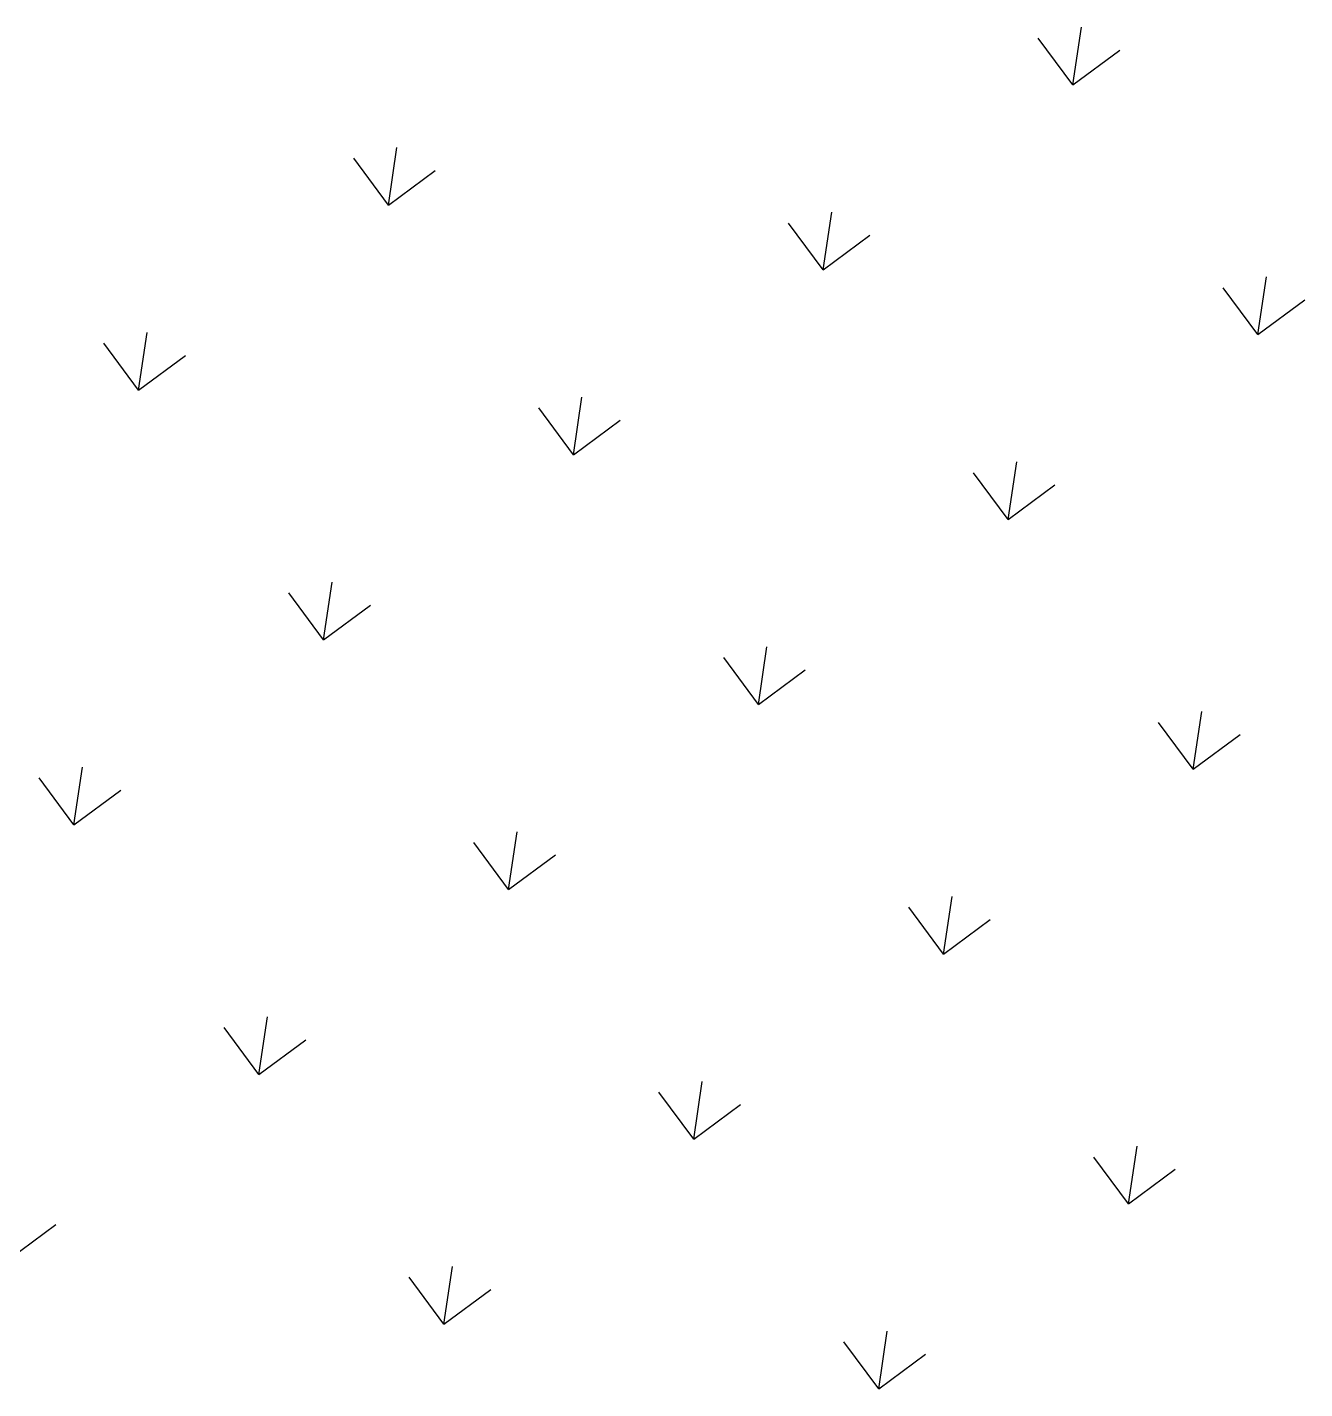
# Model space of a CAD drawing. Header units: millimetres. Extents: x 338 to 506, y 179 to 335.
# Drawn here: x 468.29 to 476.64, y 220.98 to 229.89 of the extents above; entities that cross this region are included whole.
import ezdxf

# ---------------------------------------------------------------- set-up
doc = ezdxf.new("R2010")
doc.units = ezdxf.units.MM
doc.layers.add('ANDEN', color=251, linetype='Continuous')
doc.layers.add('MUROS', color=32, linetype='Continuous')

# ---------------------------------------------------------------- blocks, each defined once
blk = doc.blocks.new('*X965')
at = {"color": 0}
for p, q in [((53.5918, 24.3121), (53.8612, 24.5815)), ((56.4655, 24.3121), (56.7349, 24.5815)), ((50.7181, 24.3121), (50.9875, 24.0426)), ((53.5918, 24.3121), (53.8612, 24.0426)), ((53.5918, 24.3121), (53.9728, 24.3121)), ((56.4655, 24.3121), (56.7349, 24.0426)), ((56.4655, 24.3121), (56.8465, 24.3121)), ((52.1549, 22.8752), (52.4243, 23.1446)), ((55.0286, 22.8752), (55.298, 23.1446)), ((57.9023, 22.8752), (58.1717, 23.1446)), ((52.1549, 22.8752), (52.4243, 22.6058)), ((52.1549, 22.8752), (52.5359, 22.8752)), ((55.0286, 22.8752), (55.298, 22.6058)), ((55.0286, 22.8752), (55.4096, 22.8752)), ((57.9023, 22.8752), (58.1717, 22.6058)), ((57.9023, 22.8752), (58.2833, 22.8752)), ((50.7181, 21.4384), (50.9875, 21.7078)), ((53.5918, 21.4384), (53.8612, 21.7078)), ((56.4655, 21.4384), (56.7349, 21.7078)), ((50.7181, 21.4384), (50.9875, 21.169)), ((50.7181, 21.4384), (51.0991, 21.4384)), ((53.5918, 21.4384), (53.8612, 21.169)), ((53.5918, 21.4384), (53.9728, 21.4384)), ((56.4655, 21.4384), (56.7349, 21.169)), ((56.4655, 21.4384), (56.8465, 21.4384)), ((52.1549, 20.0015), (52.4243, 20.2709)), ((55.0286, 20.0015), (55.298, 20.2709)), ((57.9023, 20.0015), (58.1717, 20.2709)), ((52.1549, 20.0015), (52.4243, 19.7321)), ((52.1549, 20.0015), (52.5359, 20.0015)), ((55.0286, 20.0015), (55.298, 19.7321)), ((55.0286, 20.0015), (55.4096, 20.0015)), ((57.9023, 20.0015), (58.1717, 19.7321)), ((57.9023, 20.0015), (58.2833, 20.0015)), ((50.7181, 18.5647), (50.9875, 18.8341)), ((53.5918, 18.5647), (53.8612, 18.8341)), ((56.4655, 18.5647), (56.7349, 18.8341)), ((59.3391, 18.5647), (59.6085, 18.8341)), ((50.7181, 18.5647), (50.9875, 18.2953)), ((50.7181, 18.5647), (51.0991, 18.5647)), ((53.5918, 18.5647), (53.8612, 18.2953)), ((53.5918, 18.5647), (53.9728, 18.5647)), ((56.4655, 18.5647), (56.7349, 18.2953)), ((56.4655, 18.5647), (56.8465, 18.5647)), ((59.3391, 18.5647), (59.6085, 18.2953)), ((59.3391, 18.5647), (59.7201, 18.5647)), ((52.1549, 17.1279), (52.4243, 17.3973)), ((55.0286, 17.1279), (55.298, 17.3973)), ((57.9023, 17.1279), (58.1717, 17.3973)), ((52.1549, 17.1279), (52.4243, 16.8584)), ((52.1549, 17.1279), (52.5359, 17.1279)), ((55.0286, 17.1279), (55.298, 16.8584)), ((55.0286, 17.1279), (55.4096, 17.1279)), ((57.9023, 17.1279), (58.1717, 16.8584)), ((57.9023, 17.1279), (58.2833, 17.1279))]:
    blk.add_line(p, q, dxfattribs=at)
blk = doc.blocks.new('A$C7152A42C')
at = {"layer": 'ANDEN', "color": 251, "linetype": 'Continuous'}
blk.add_blockref('*X965', (0, 0), dxfattribs=at)

msp = doc.modelspace()

# ---------------------------------------------------------------- block references
at = {"layer": 'MUROS', "color": 32, "rotation": 81.53046525965426}
msp.add_blockref('A$C7152A42C', (484.7482, 168.0844), dxfattribs=at)

doc.saveas('drawing.dxf')
